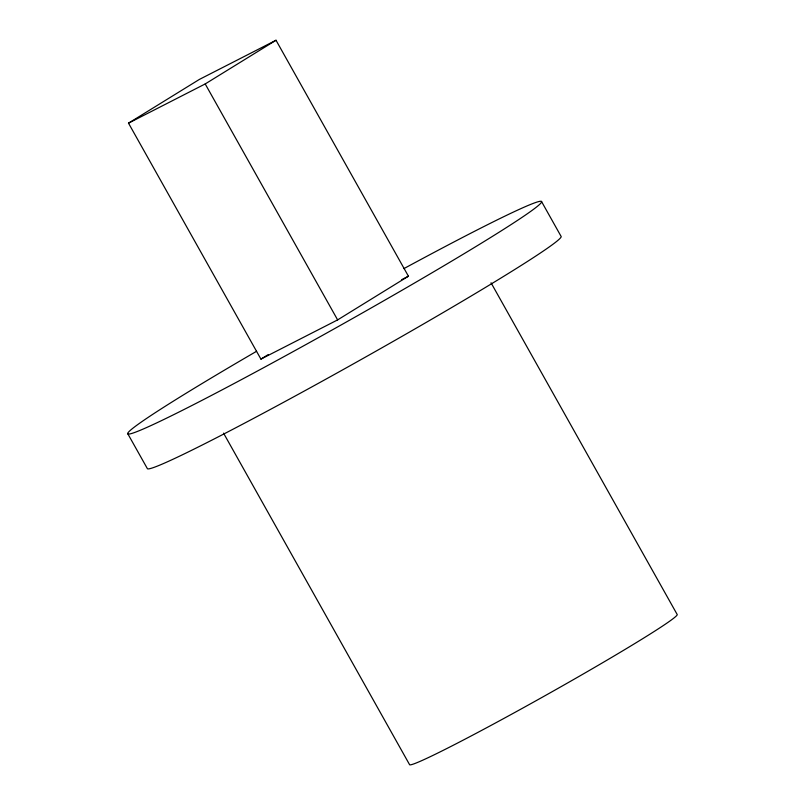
<?xml version="1.0" encoding="UTF-8"?>
<svg xmlns="http://www.w3.org/2000/svg" width="805" height="805" viewBox="0 0 805 805"><rect width="100%" height="100%" fill="white"/><g stroke="black" fill="none" stroke-linecap="round" stroke-linejoin="round"><path stroke-width="1.21" d="M128.508 123.155L199.308 79.464L276.014 40.25L408.427 276.206L337.627 319.897L260.921 359.111L128.508 123.155L205.205 83.941L276.014 40.25M260.921 359.111L268.317 354.552M401.755 279.617L408.427 276.206M541.473 201.421L561.015 236.257A237.264 9.519 -29.3 0 1 362.492 358.768A237.264 9.519 -29.3 0 1 147.426 468.731L127.874 433.905M491.03 282.786L677.126 614.396A153.443 6.158 -29.3 0 1 548.728 693.628A153.443 6.158 -29.3 0 1 409.634 764.75L223.549 433.14M205.205 83.941L337.627 319.897M403.939 268.588A237.264 9.519 -29.3 0 1 502.853 229.838A237.264 9.519 -29.3 0 1 172.169 415.42A237.264 9.519 -29.3 0 1 256.584 351.282"/></g></svg>
